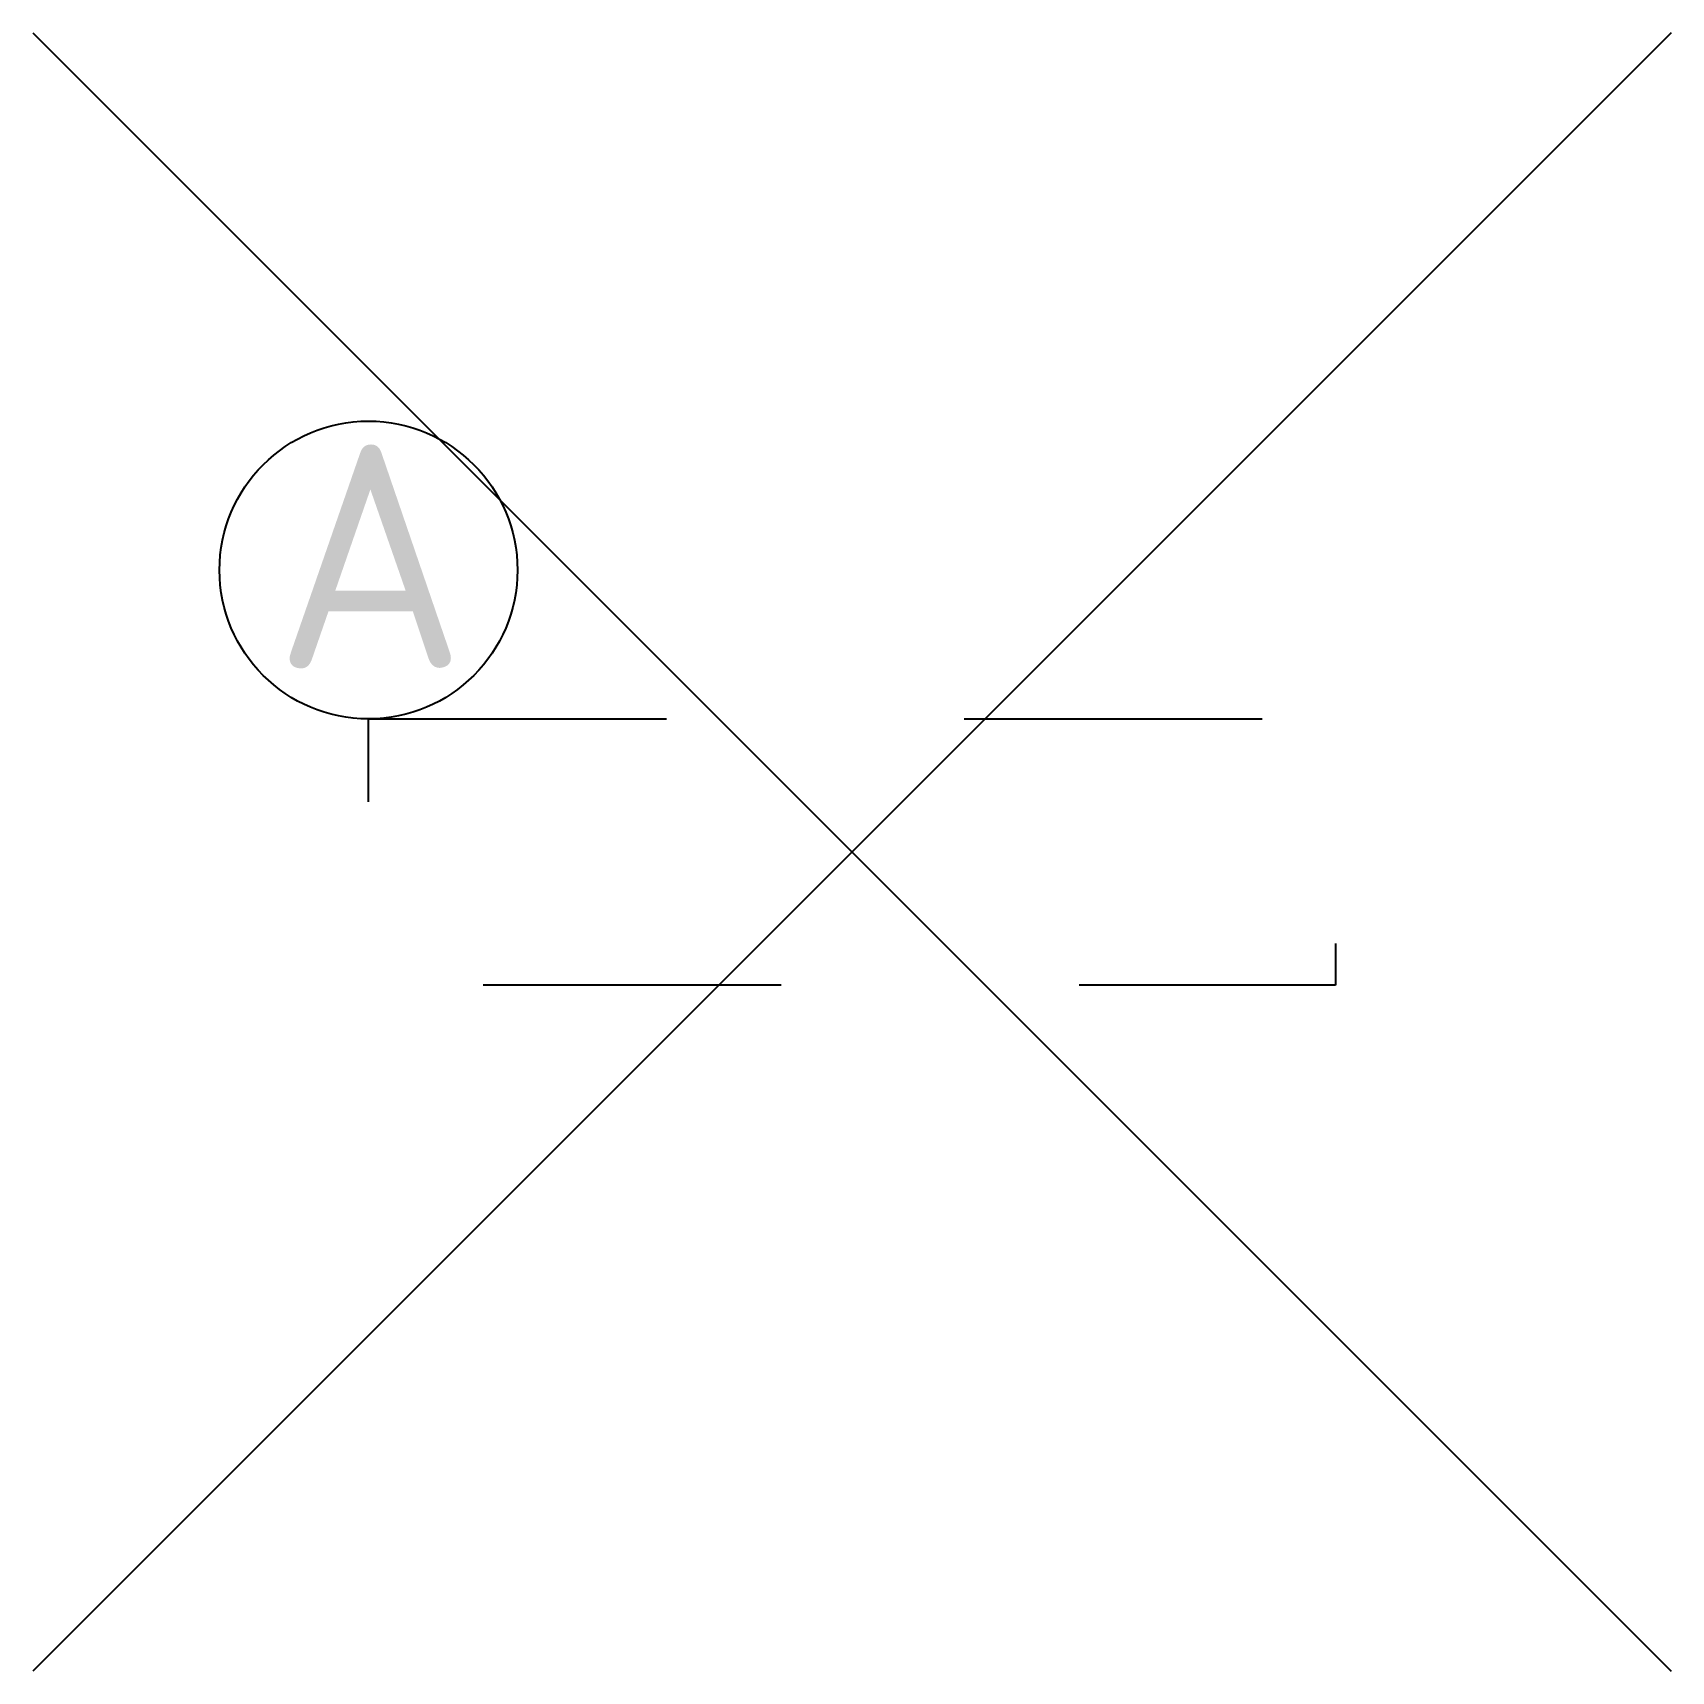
# Model space of a CAD drawing. Extents: x -5.5 to 5.5, y -5.5 to 5.5.
import ezdxf

# ---------------------------------------------------------------- set-up
doc = ezdxf.new("R2010")
doc.units = 0
doc.linetypes.add('ZZ-HIDDEN-SO', pattern=[4, 2, -2])
doc.styles.add('NLCS-ISO', font='NLCS-ISO.ttf')

msp = doc.modelspace()

# ---------------------------------------------------------------- linework, layer by layer
for points in [[(5.5, 5.5), (-5.5, -5.5)], [(-5.5, 5.5), (5.5, -5.5)]]:
    msp.add_lwpolyline(points)
at = {"linetype": 'ZZ-HIDDEN-SO', "flags": 128}
msp.add_lwpolyline([(-3.246, 0.893), (3.246, 0.893), (3.246, -0.893), (-3.246, -0.893)], close=True, dxfattribs=at)
msp.add_circle((-3.246, 1.893), 1)

# ---------------------------------------------------------------- texts
at = {"style": 'NLCS-ISO'}
msp.add_text('A', height=1.5, dxfattribs=at).set_placement((-3.878, 1.236))

doc.saveas('drawing.dxf')
